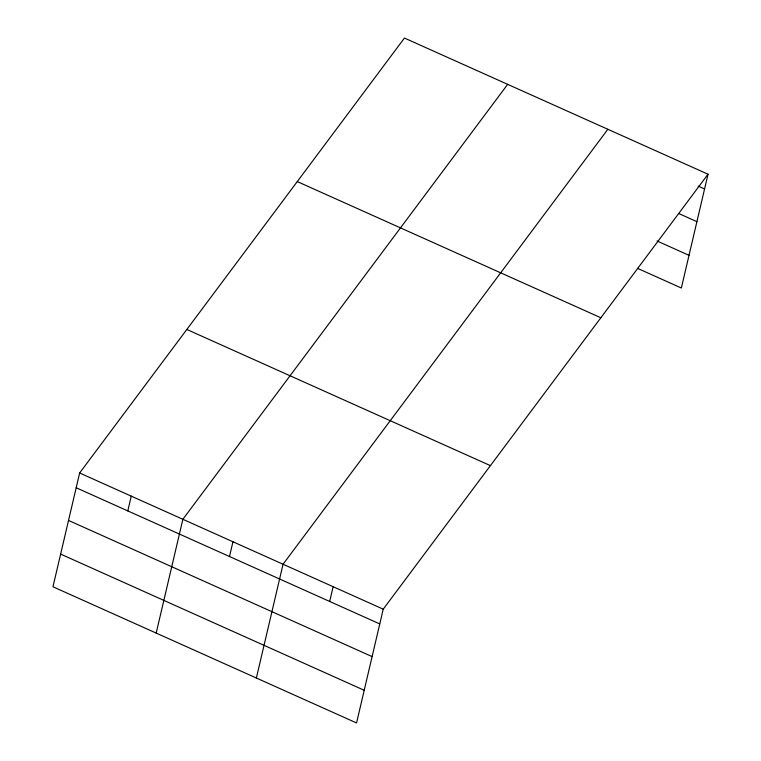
<?xml version="1.0" encoding="UTF-8"?>
<svg xmlns="http://www.w3.org/2000/svg" width="761" height="761" viewBox="0 0 761 761"><rect width="100%" height="100%" fill="white"/><g stroke="black" fill="none" stroke-linecap="round" stroke-linejoin="round"><path stroke-width="1.14" d="M79.648 472.99L52.966 586.779L356.548 722.95L383.23 609.171L708.034 174.221L404.452 38.05L79.648 472.99L383.23 609.171M127.8 510.907L131.263 496.143M156.186 633.076L182.868 519.297L507.673 84.347M229.499 556.519L232.961 541.765M256.362 678.013L283.054 564.234L607.858 129.284M329.675 601.456L333.137 586.702M708.034 174.221L681.352 288.01L637.651 268.405M698.179 186.112L704.572 188.985M678.793 213.537L696.905 221.66M657.038 240.99L689.009 255.325M297.275 181.584L600.848 317.756M186.835 329.465L490.417 465.637M76.195 487.753L379.768 623.925M68.528 520.429L372.1 656.6M60.633 554.094L364.205 690.275"/></g></svg>
